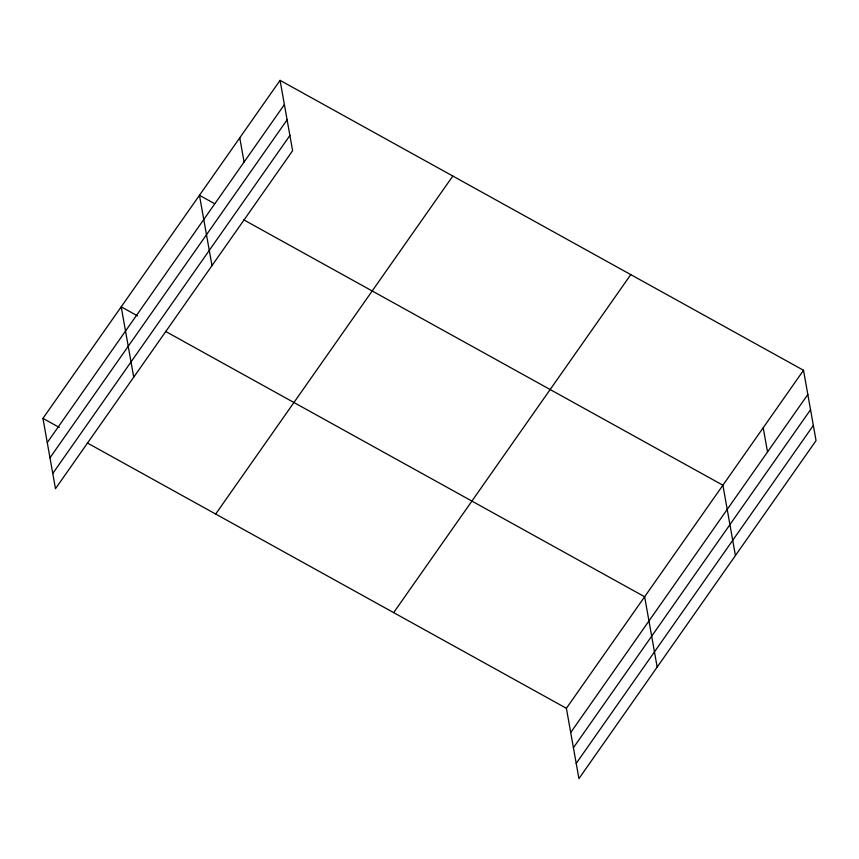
<?xml version="1.0" encoding="UTF-8"?>
<svg xmlns="http://www.w3.org/2000/svg" width="859" height="859" viewBox="0 0 859 859"><rect width="100%" height="100%" fill="white"/><g stroke="black" fill="none" stroke-linecap="round" stroke-linejoin="round"><path stroke-width="1.29" d="M280.077 80.37L292.608 150.701L55.481 488.707L42.95 418.376L280.077 80.37L803.519 370.293L816.05 440.624L578.923 778.63L566.392 708.299L803.519 370.293M47.266 442.6L284.393 104.594M49.972 457.815L287.11 119.809M52.764 473.492L289.902 135.486M215.684 514.047L452.822 176.041M393.658 612.628L630.785 274.612M570.709 732.523L807.836 394.506M573.415 747.738L810.542 409.722M576.206 763.415L813.344 425.409M214.632 203.701L199.46 195.294L211.99 265.624M243.806 219.861L722.902 485.217L735.422 555.548M137.547 315.887L121.205 306.835L133.736 377.165M165.551 331.402L644.647 596.758L657.167 667.089M42.95 418.376L59.292 427.428M87.296 442.943L566.392 708.299M763.211 427.75L767.527 451.974M239.768 137.827L244.085 162.05"/></g></svg>
